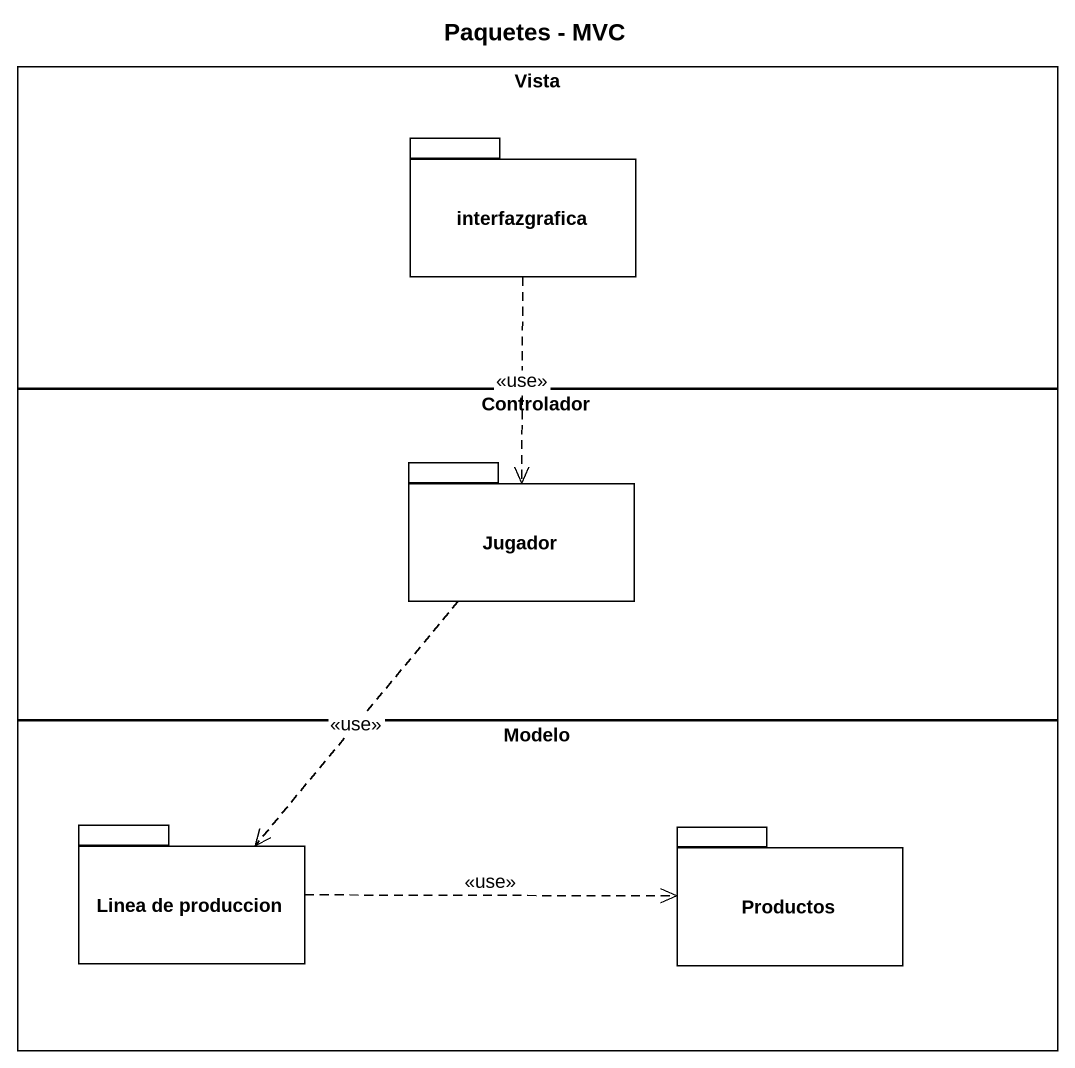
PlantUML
@startuml
title Paquetes - MVC
rectangle Vista {
  package interfazgrafica {
  }
}
rectangle Controlador {
  package Jugador {
  }
}
rectangle Modelo {
  package "Linea de produccion" as Linea_de_produccion {
  }
  package Productos {
  }
}
interfazgrafica ..> Jugador : <<use>>
Jugador ..> Linea_de_produccion : <<use>>
Linea_de_produccion .right.> Productos : <<use>>
@enduml
